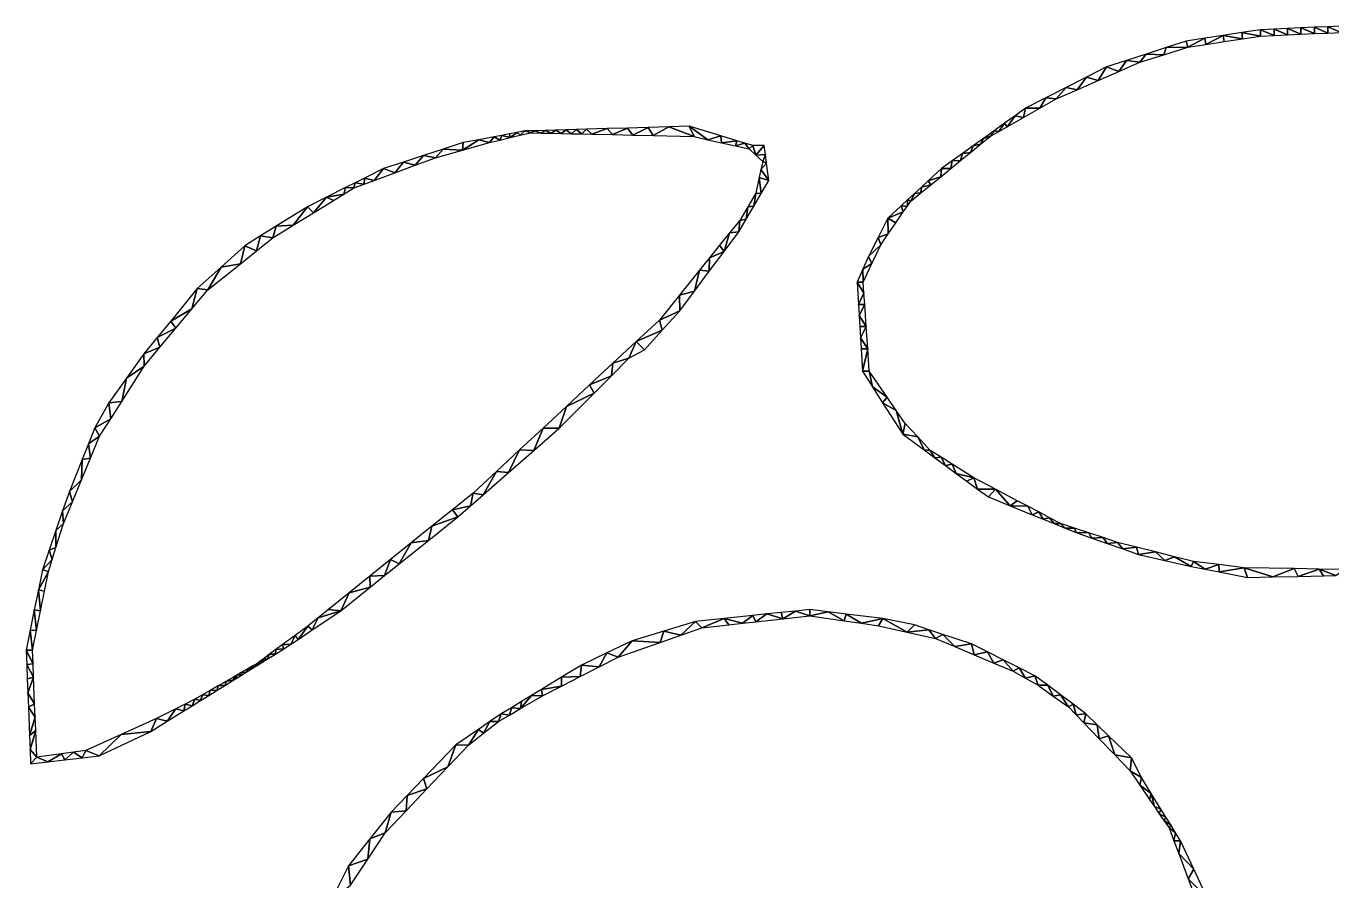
# Model space of a CAD drawing. Extents: x 241 to 751, y 106 to 782.
# Drawn here: x 294 to 499.8, y 464.2 to 598.8 of the extents above; entities that cross this region are included whole.
import ezdxf

# ---------------------------------------------------------------- set-up
doc = ezdxf.new("R2010")
doc.units = 0

msp = doc.modelspace()

# ---------------------------------------------------------------- linework, layer by layer
at = {"color": 255}
for points in [[(479.75, 596.91), (476.81, 596.46), (477.08, 595.49)], [(479.75, 596.91), (477.08, 595.49), (479.95, 595.94)], [(479.95, 595.94), (482.69, 597.36), (479.75, 596.91)], [(482.69, 597.36), (479.95, 595.94), (482.83, 596.38)], [(482.69, 597.36), (485.7, 596.82), (485.63, 597.81)], [(482.69, 597.36), (482.83, 596.38), (485.7, 596.82)], [(488.57, 597.26), (488.57, 598.26), (485.63, 597.81)], [(488.57, 597.26), (485.63, 597.81), (485.7, 596.82)], [(490.69, 597.35), (490.69, 598.35), (488.57, 598.26)], [(488.57, 598.26), (488.57, 597.26), (490.69, 597.35)], [(492.81, 598.45), (490.69, 598.35), (492.81, 597.45)], [(492.81, 597.45), (490.69, 598.35), (490.69, 597.35)], [(494.92, 598.54), (492.81, 598.45), (494.92, 597.54)], [(492.81, 598.45), (492.81, 597.45), (494.92, 597.54)], [(497.04, 598.64), (494.92, 598.54), (497.04, 597.64)], [(497.04, 597.64), (494.92, 598.54), (494.92, 597.54)], [(497.04, 598.64), (499.15, 597.73), (499.15, 598.73)], [(497.04, 597.64), (499.15, 597.73), (497.04, 598.64)], [(501.27, 597.83), (501.27, 598.83), (499.15, 598.73)], [(499.15, 597.73), (501.27, 597.83), (499.15, 598.73)], [(473.68, 595.45), (470.55, 594.43), (473.3, 594.32)], [(477.08, 595.49), (473.68, 595.45), (473.3, 594.32)], [(473.68, 595.45), (477.08, 595.49), (476.81, 596.46)], [(464.3, 592.4), (466.23, 591.69), (467.43, 593.42)], [(466.23, 591.69), (469.52, 593.14), (467.43, 593.42)], [(469.52, 593.14), (470.55, 594.43), (467.43, 593.42)], [(470.55, 594.43), (469.52, 593.14), (473.3, 594.32)], [(459.64, 588.8), (461.1, 590.78), (457.9, 589.15)], [(461.1, 590.78), (459.64, 588.8), (462.94, 590.25)], [(462.94, 590.25), (464.3, 592.4), (461.1, 590.78)], [(464.3, 592.4), (462.94, 590.25), (466.23, 591.69)], [(456.35, 587.35), (457.9, 589.15), (454.71, 587.53)], [(457.9, 589.15), (456.35, 587.35), (459.64, 588.8)], [(451.51, 585.9), (453.77, 585.89), (454.71, 587.53)], [(454.71, 587.53), (453.77, 585.89), (456.35, 587.35)], [(448.59, 582.96), (449.86, 584.72), (448.2, 583.53)], [(449.86, 584.72), (448.59, 582.96), (451.18, 584.43)], [(451.18, 584.43), (451.51, 585.9), (449.86, 584.72)], [(453.77, 585.89), (451.51, 585.9), (451.18, 584.43)], [(379.94, 581.88), (380.7, 582.54), (379.08, 582.49)], [(380.7, 582.54), (379.94, 581.88), (381.55, 581.84)], [(381.55, 581.84), (382.32, 582.58), (380.7, 582.54)], [(382.32, 582.58), (381.55, 581.84), (383.16, 581.8)], [(385.55, 582.68), (382.32, 582.58), (383.16, 581.8)], [(385.55, 582.68), (383.16, 581.8), (386.38, 581.73)], [(386.38, 581.73), (388.79, 582.77), (385.55, 582.68)], [(388.79, 582.77), (386.38, 581.73), (389.6, 581.65)], [(389.6, 581.65), (392.03, 582.86), (388.79, 582.77)], [(392.03, 582.86), (389.6, 581.65), (392.82, 581.58)], [(395.27, 582.95), (392.03, 582.86), (392.82, 581.58)], [(399.26, 581.43), (395.27, 582.95), (392.82, 581.58)], [(395.27, 582.95), (399.26, 581.43), (398.5, 583.05)], [(401.43, 580.94), (398.5, 583.05), (399.26, 581.43)], [(398.5, 583.05), (401.43, 580.94), (403.5, 581.52)], [(447.29, 582.23), (448.2, 583.53), (446.55, 582.34)], [(448.2, 583.53), (447.29, 582.23), (448.59, 582.96)], [(359.73, 579.46), (362.75, 579.3), (362.88, 580.49)], [(362.75, 579.3), (367, 580.5), (365.31, 580.94)], [(362.75, 579.3), (365.31, 580.94), (362.88, 580.49)], [(367, 580.5), (367.74, 581.4), (365.31, 580.94)], [(368.62, 580.88), (367.74, 581.4), (367, 580.5)], [(367.74, 581.4), (368.62, 580.88), (368.96, 581.62)], [(368.96, 581.62), (368.62, 580.88), (370.25, 581.27)], [(370.25, 581.27), (370.17, 581.85), (368.96, 581.62)], [(370.25, 581.27), (371.39, 582.08), (370.17, 581.85)], [(371.39, 582.08), (370.25, 581.27), (371.87, 581.65)], [(371.87, 581.65), (372.61, 582.31), (371.39, 582.08)], [(373.5, 582.03), (372.61, 582.31), (371.87, 581.65)], [(372.61, 582.31), (373.5, 582.03), (374.22, 582.35)], [(374.22, 582.35), (373.5, 582.03), (375.11, 581.99)], [(375.11, 581.99), (375.84, 582.4), (374.22, 582.35)], [(375.84, 582.4), (375.11, 581.99), (376.72, 581.95)], [(376.72, 581.95), (377.46, 582.45), (375.84, 582.4)], [(377.46, 582.45), (376.72, 581.95), (378.33, 581.92)], [(378.33, 581.92), (379.08, 582.49), (377.46, 582.45)], [(379.08, 582.49), (378.33, 581.92), (379.94, 581.88)], [(403.5, 581.52), (401.43, 580.94), (403.6, 580.46)], [(403.5, 581.52), (403.6, 580.46), (406, 580.76)], [(406, 580.76), (403.6, 580.46), (405.77, 579.98)], [(407.25, 580.38), (406, 580.76), (405.77, 579.98)], [(444.43, 580.22), (444.9, 581.15), (443.25, 579.97)], [(444.9, 581.15), (444.43, 580.22), (446, 581.5)], [(446, 581.5), (446.55, 582.34), (444.9, 581.15)], [(446.55, 582.34), (446, 581.5), (447.29, 582.23)], [(355.29, 576.9), (356.59, 578.44), (353.44, 577.42)], [(355.29, 576.9), (358.51, 578.09), (356.59, 578.44)], [(358.51, 578.09), (359.73, 579.46), (356.59, 578.44)], [(362.75, 579.3), (359.73, 579.46), (358.51, 578.09)], [(405.77, 579.98), (407.94, 579.5), (407.25, 580.38)], [(407.94, 579.5), (408.5, 580), (407.25, 580.38)], [(407.94, 579.5), (409.01, 578.5), (408.5, 580)], [(410.33, 580), (408.5, 580), (409.01, 578.5)], [(409.01, 578.5), (410.51, 578.62), (410.33, 580)], [(409.01, 578.5), (410.08, 577.51), (410.51, 578.62)], [(410.08, 577.51), (410.69, 577.25), (410.51, 578.62)], [(441.28, 577.66), (441.6, 578.78), (439.94, 577.59)], [(442.86, 578.94), (441.6, 578.78), (441.28, 577.66)], [(442.86, 578.94), (443.25, 579.97), (441.6, 578.78)], [(443.25, 579.97), (442.86, 578.94), (444.43, 580.22)], [(348.85, 574.53), (350.3, 576.4), (347.31, 574.89)], [(350.3, 576.4), (348.85, 574.53), (352.07, 575.72)], [(352.07, 575.72), (353.44, 577.42), (350.3, 576.4)], [(355.29, 576.9), (353.44, 577.42), (352.07, 575.72)], [(410.69, 577.25), (410.08, 577.51), (409.81, 576.26)], [(409.81, 576.26), (411.05, 574.5), (410.69, 577.25)], [(436.16, 574.44), (438.14, 575.1), (438.29, 576.41)], [(438.29, 576.41), (438.14, 575.1), (439.71, 576.38)], [(439.71, 576.38), (439.94, 577.59), (438.29, 576.41)], [(439.94, 577.59), (439.71, 576.38), (441.28, 577.66)], [(345.82, 574.13), (347.24, 573.93), (347.31, 574.89)], [(347.31, 574.89), (347.24, 573.93), (348.85, 574.53)], [(409.86, 572.47), (409.54, 575), (409, 572.5)], [(411.05, 574.5), (409.81, 576.26), (409.54, 575)], [(409.86, 572.47), (411.05, 574.5), (409.54, 575)], [(436.57, 573.82), (436.16, 574.44), (435.1, 573.46)], [(438.14, 575.1), (436.16, 574.44), (436.57, 573.82)], [(341.34, 571.87), (344.04, 572.36), (344.33, 573.38)], [(344.04, 572.36), (341.34, 571.87), (342.44, 571.38)], [(344.33, 573.38), (344.04, 572.36), (345.63, 573.34)], [(345.63, 573.34), (345.82, 574.13), (344.33, 573.38)], [(347.24, 573.93), (345.82, 574.13), (345.63, 573.34)], [(408.67, 570.45), (409, 572.5), (407.72, 570.36)], [(409, 572.5), (408.67, 570.45), (409.86, 572.47)], [(433.42, 571.26), (434.03, 572.48), (432.97, 571.5)], [(434.03, 572.48), (433.42, 571.26), (435, 572.54)], [(435.1, 573.46), (434.03, 572.48), (435, 572.54)], [(435, 572.54), (436.57, 573.82), (435.1, 573.46)], [(336.07, 567.45), (338.35, 570.35), (333.4, 567.3)], [(338.35, 570.35), (336.07, 567.45), (339.26, 569.41)], [(339.26, 569.41), (341.34, 571.87), (338.35, 570.35)], [(341.34, 571.87), (339.26, 569.41), (342.44, 571.38)], [(407.49, 568.42), (407.72, 570.36), (406.45, 568.22)], [(408.67, 570.45), (407.72, 570.36), (407.49, 568.42)], [(429.78, 568.55), (432.24, 569.55), (431.9, 570.52)], [(432.97, 571.5), (431.9, 570.52), (432.83, 570.41)], [(431.9, 570.52), (432.24, 569.55), (432.83, 570.41)], [(432.97, 571.5), (432.83, 570.41), (433.42, 571.26)], [(406.3, 566.4), (406.45, 568.22), (404.87, 566.26)], [(406.45, 568.22), (406.3, 566.4), (407.49, 568.42)], [(429.78, 568.55), (428.28, 565.55), (429.87, 566.11)], [(431.06, 567.83), (432.24, 569.55), (429.78, 568.55)], [(429.78, 568.55), (429.87, 566.11), (431.06, 567.83)], [(332.88, 565.49), (333.4, 567.3), (330.92, 565.77)], [(333.4, 567.3), (332.88, 565.49), (336.07, 567.45)], [(404.87, 566.26), (403.29, 564.3), (403.98, 563.3)], [(403.98, 563.3), (406.3, 566.4), (404.87, 566.26)], [(428.28, 565.55), (428.69, 564.39), (429.87, 566.11)], [(324.7, 560.87), (327.74, 561.4), (328.44, 564.24)], [(328.44, 564.24), (327.74, 561.4), (330.31, 563.44)], [(330.92, 565.77), (328.44, 564.24), (330.31, 563.44)], [(330.31, 563.44), (332.88, 565.49), (330.92, 565.77)], [(401.72, 562.34), (403.98, 563.3), (403.29, 564.3)], [(428.69, 564.39), (428.28, 565.55), (426.78, 562.55)], [(427.3, 561.45), (428.69, 564.39), (426.78, 562.55)], [(401.72, 562.34), (400.14, 560.38), (401.65, 560.2)], [(403.98, 563.3), (401.72, 562.34), (401.65, 560.2)], [(425.87, 560.53), (427.3, 561.45), (426.78, 562.55)], [(320.96, 557.5), (322.61, 557.31), (324.7, 560.87)], [(324.7, 560.87), (322.61, 557.31), (327.74, 561.4)], [(399.33, 557.1), (400.14, 560.38), (396.99, 556.45)], [(400.14, 560.38), (399.33, 557.1), (401.65, 560.2)], [(425.92, 558.51), (425.87, 560.53), (424.96, 558.5)], [(427.3, 561.45), (425.87, 560.53), (425.92, 558.51)], [(424.96, 558.5), (426.04, 556.75), (425.92, 558.51)], [(426.04, 556.75), (424.96, 558.5), (425.18, 554.99)], [(316.76, 552.36), (320.1, 554.29), (320.96, 557.5)], [(320.1, 554.29), (322.61, 557.31), (320.96, 557.5)], [(397, 554), (396.99, 556.45), (393.83, 552.53)], [(397, 554), (399.33, 557.1), (396.99, 556.45)], [(425.18, 554.99), (426.16, 555), (426.04, 556.75)], [(320.1, 554.29), (316.76, 552.36), (317.58, 551.27)], [(397, 554), (393.83, 552.53), (394.24, 550.92)], [(426.16, 555), (425.18, 554.99), (425.29, 553.24)], [(426.4, 551.5), (426.16, 555), (425.29, 553.24)], [(317.58, 551.27), (316.76, 552.36), (314.65, 549.79)], [(390.16, 549.12), (394.24, 550.92), (393.83, 552.53)], [(425.29, 553.24), (425.4, 551.49), (426.4, 551.5)], [(312.55, 547.22), (315.07, 548.25), (314.65, 549.79)], [(315.07, 548.25), (317.58, 551.27), (314.65, 549.79)], [(394.24, 550.92), (390.16, 549.12), (391.47, 547.84)], [(426.4, 551.5), (425.4, 551.49), (425.51, 549.73)], [(426.4, 551.5), (425.51, 549.73), (426.64, 547.99)], [(425.51, 549.73), (425.61, 547.98), (426.64, 547.99)], [(312.56, 545.24), (315.07, 548.25), (312.55, 547.22)], [(389, 546.5), (390.16, 549.12), (386.48, 545.71)], [(391.47, 547.84), (390.16, 549.12), (389, 546.5)], [(425.83, 544.47), (426.64, 547.99), (425.61, 547.98)], [(426.64, 547.99), (425.83, 544.47), (426.88, 544.49)], [(312.56, 545.24), (312.55, 547.22), (309.78, 543.36)], [(382.8, 542.31), (386.25, 543.75), (386.48, 545.71)], [(386.48, 545.71), (386.25, 543.75), (389, 546.5)], [(309.05, 539.72), (312.56, 545.24), (309.78, 543.36)], [(386.25, 543.75), (382.8, 542.31), (383.5, 541)], [(426.88, 544.49), (425.83, 544.47), (427.41, 541.98)], [(427.41, 541.98), (429.72, 540.36), (426.88, 544.49)], [(307, 539.5), (309.05, 539.72), (309.78, 543.36)], [(379.13, 538.9), (383.5, 541), (382.8, 542.31)], [(427.41, 541.98), (428.99, 539.5), (429.72, 540.36)], [(304.8, 535.54), (307.3, 536.97), (307, 539.5)], [(307, 539.5), (307.3, 536.97), (309.05, 539.72)], [(379.13, 538.9), (378, 535.5), (383.5, 541)], [(428.99, 539.5), (431.14, 538.29), (429.72, 540.36)], [(432.16, 534.53), (431.14, 538.29), (428.99, 539.5)], [(378, 535.5), (379.13, 538.9), (375.45, 535.49)], [(431.14, 538.29), (432.16, 534.53), (432.55, 536.22)], [(305.55, 534.21), (304.8, 535.54), (303.8, 533.04)], [(307.3, 536.97), (304.8, 535.54), (305.55, 534.21)], [(371.77, 532.09), (374, 532), (375.45, 535.49)], [(375.45, 535.49), (374, 532), (378, 535.5)], [(432.16, 534.53), (434.53, 534.11), (432.55, 536.22)], [(303.8, 533.04), (304.13, 530.78), (305.55, 534.21)], [(434.53, 534.11), (432.16, 534.53), (435.53, 532.06)], [(435.53, 532.06), (436.5, 532), (434.53, 534.11)], [(304.13, 530.78), (303.8, 533.04), (302.8, 530.54)], [(370, 528.5), (371.77, 532.09), (368.1, 528.68)], [(371.77, 532.09), (370, 528.5), (374, 532)], [(436.5, 532), (435.53, 532.06), (437.22, 530.82)], [(436.5, 532), (437.22, 530.82), (438.21, 530.91)], [(300.8, 525.54), (302.71, 527.35), (302.8, 530.54)], [(302.8, 530.54), (302.71, 527.35), (304.13, 530.78)], [(438.9, 529.59), (438.21, 530.91), (437.22, 530.82)], [(438.9, 529.59), (439.93, 529.82), (438.21, 530.91)], [(439.93, 529.82), (438.9, 529.59), (440.59, 528.35)], [(440.59, 528.35), (443.35, 527.65), (439.93, 529.82)], [(300.8, 525.54), (301.28, 523.91), (302.71, 527.35)], [(368.1, 528.68), (364.42, 525.27), (366, 525)], [(366, 525), (370, 528.5), (368.1, 528.68)], [(443.35, 527.65), (440.59, 528.35), (442.27, 527.12)], [(443.35, 527.65), (442.27, 527.12), (443.96, 525.88)], [(446.77, 525.86), (443.35, 527.65), (443.96, 525.88)], [(301.28, 523.91), (300.8, 525.54), (299.73, 522.46)], [(361.16, 522.65), (364, 523.25), (364.42, 525.27)], [(364.42, 525.27), (364, 523.25), (366, 525)], [(445.65, 524.65), (446.77, 525.86), (443.96, 525.88)], [(449.11, 523.25), (446.77, 525.86), (445.65, 524.65)], [(446.77, 525.86), (449.11, 523.25), (450.18, 524.07)], [(299.73, 522.46), (299.86, 520.48), (301.28, 523.91)], [(364, 523.25), (361.16, 522.65), (362, 521.5)], [(451.88, 523.18), (450.18, 524.07), (449.11, 523.25)], [(451.88, 523.18), (449.11, 523.25), (452.57, 521.85)], [(452.57, 521.85), (453.59, 522.29), (451.88, 523.18)], [(299.86, 520.48), (299.73, 522.46), (298.67, 519.37)], [(357.91, 520.03), (357.4, 517.81), (362, 521.5)], [(362, 521.5), (361.16, 522.65), (357.91, 520.03)], [(454.31, 521.15), (453.59, 522.29), (452.57, 521.85)], [(453.59, 522.29), (454.31, 521.15), (455.29, 521.39)], [(455.29, 521.39), (454.31, 521.15), (456.04, 520.45)], [(456.04, 520.45), (457, 520.5), (455.29, 521.39)], [(298.68, 516.7), (298.67, 519.37), (297.6, 516.28)], [(298.67, 519.37), (298.68, 516.7), (299.86, 520.48)], [(357.4, 517.81), (357.91, 520.03), (354.66, 517.42)], [(457, 520.5), (456.04, 520.45), (457.77, 519.75)], [(459.25, 519.75), (457, 520.5), (457.77, 519.75)], [(459.25, 519.75), (457.77, 519.75), (459.5, 519.06)], [(459.5, 519.06), (461.5, 519), (459.25, 519.75)], [(461.5, 519), (459.5, 519.06), (461.95, 518.19)], [(461.95, 518.19), (463.75, 518.25), (461.5, 519)], [(297.6, 516.28), (298.1, 514.81), (298.68, 516.7)], [(352.79, 514.11), (354.66, 517.42), (351.4, 514.8)], [(357.4, 517.81), (354.66, 517.42), (352.79, 514.11)], [(463.75, 518.25), (461.95, 518.19), (464.4, 517.33)], [(464.4, 517.33), (466, 517.5), (463.75, 518.25)], [(466, 517.5), (464.4, 517.33), (466.85, 516.46)], [(466.85, 516.46), (469, 516.75), (466, 517.5)], [(469, 516.75), (466.85, 516.46), (469.3, 515.6)], [(469.3, 515.6), (472, 516), (469, 516.75)], [(296.54, 513.19), (298.1, 514.81), (297.6, 516.28)], [(296.54, 513.19), (297.51, 512.92), (298.1, 514.81)], [(348.15, 512.18), (350.49, 512.26), (351.4, 514.8)], [(351.4, 514.8), (350.49, 512.26), (352.79, 514.11)], [(472, 516), (469.3, 515.6), (473.45, 514.65)], [(472, 516), (473.45, 514.65), (475, 515.25)], [(477.6, 513.7), (475, 515.25), (473.45, 514.65)], [(475, 515.25), (477.6, 513.7), (478, 514.5)], [(297.51, 512.92), (296.54, 513.19), (295.9, 510.02)], [(295.9, 510.02), (296.87, 509.81), (297.51, 512.92)], [(478, 514.5), (477.6, 513.7), (479.82, 513.27)], [(479.82, 513.27), (482, 514), (478, 514.5)], [(482, 514), (479.82, 513.27), (482.05, 512.84)], [(482.05, 512.84), (486, 513.5), (482, 514)], [(486.5, 511.98), (486, 513.5), (482.05, 512.84)], [(490.49, 512.07), (486, 513.5), (486.5, 511.98)], [(486, 513.5), (490.49, 512.07), (493.88, 513.37)], [(490.49, 512.07), (494.47, 512.15), (493.88, 513.37)], [(494.47, 512.15), (497.81, 513.3), (493.88, 513.37)], [(497.81, 513.3), (494.47, 512.15), (498.46, 512.24)], [(500.45, 512.29), (497.81, 513.3), (498.46, 512.24)], [(497.81, 513.3), (500.45, 512.29), (501.75, 513.23)], [(348.19, 510.42), (348.15, 512.18), (344.89, 509.56)], [(350.49, 512.26), (348.15, 512.18), (348.19, 510.42)], [(296.24, 506.71), (295.9, 510.02), (295.25, 506.85)], [(295.9, 510.02), (296.24, 506.71), (296.87, 509.81)], [(343.58, 506.72), (344.89, 509.56), (341.64, 506.94)], [(344.89, 509.56), (343.58, 506.72), (348.19, 510.42)], [(295.61, 503.61), (295.25, 506.85), (294.61, 503.67)], [(295.25, 506.85), (295.61, 503.61), (296.24, 506.71)], [(343.58, 506.72), (340.01, 505.63), (339.08, 503.72)], [(340.01, 505.63), (343.58, 506.72), (341.64, 506.94)], [(410.75, 506.22), (413.25, 505.46), (413, 506.46)], [(413.25, 505.46), (415.25, 506.69), (413, 506.46)], [(417.5, 505.93), (415.25, 506.69), (413.25, 505.46)], [(415.25, 506.69), (417.5, 505.93), (417.51, 506.93)], [(417.51, 506.93), (417.5, 505.93), (420.38, 506.57)], [(417.5, 505.93), (422.93, 505.14), (420.38, 506.57)], [(422.93, 505.14), (423.25, 506.21), (420.38, 506.57)], [(336.83, 502.22), (338.38, 504.32), (336.37, 502.84)], [(338.38, 504.32), (336.83, 502.22), (339.08, 503.72)], [(339.08, 503.72), (340.01, 505.63), (338.38, 504.32)], [(394.5, 503.52), (397.2, 502.88), (399.5, 505.05)], [(397.2, 502.88), (400.5, 504.04), (399.5, 505.05)], [(400.5, 504.04), (404, 505.52), (399.5, 505.05)], [(400.5, 504.04), (404.75, 504.51), (404, 505.52)], [(404, 505.52), (406.88, 504.75), (408.5, 505.99)], [(406.88, 504.75), (404, 505.52), (404.75, 504.51)], [(408.5, 505.99), (406.88, 504.75), (409, 504.99)], [(408.5, 505.99), (409, 504.99), (410.75, 506.22)], [(413.25, 505.46), (410.75, 506.22), (409, 504.99)], [(423.25, 506.21), (422.93, 505.14), (425.64, 504.75)], [(423.25, 506.21), (425.64, 504.75), (429, 505.5)], [(429, 505.5), (425.64, 504.75), (428.35, 504.35)], [(432.85, 503.36), (429, 505.5), (428.35, 504.35)], [(429, 505.5), (432.85, 503.36), (434, 504.5)], [(434, 504.5), (432.85, 503.36), (436.25, 503.75)], [(294.97, 500.5), (294.61, 503.67), (293.97, 500.5)], [(294.61, 503.67), (294.97, 500.5), (295.61, 503.61)], [(336.37, 502.84), (334.35, 501.35), (335.71, 501.47)], [(335.71, 501.47), (336.83, 502.22), (336.37, 502.84)], [(394.5, 503.52), (389.5, 502), (393.9, 501.72)], [(397.2, 502.88), (394.5, 503.52), (393.9, 501.72)], [(432.85, 503.36), (437.34, 502.37), (436.25, 503.75)], [(437.34, 502.37), (438.5, 503), (436.25, 503.75)], [(438.5, 503), (437.34, 502.37), (440.39, 501.08)], [(440.39, 501.08), (443, 501.5), (438.5, 503)], [(295.06, 498.39), (293.97, 500.5), (294.06, 498.26)], [(293.97, 500.5), (295.06, 498.39), (294.97, 500.5)], [(332.34, 499.87), (333.27, 499.91), (333.35, 500.61)], [(333.35, 500.61), (333.27, 499.91), (334.58, 500.72)], [(334.58, 500.72), (334.35, 501.35), (333.35, 500.61)], [(334.35, 501.35), (334.58, 500.72), (335.71, 501.47)], [(387.3, 499.4), (389.5, 502), (385.52, 500.09)], [(389.5, 502), (387.3, 499.4), (393.9, 501.72)], [(443, 501.5), (440.39, 501.08), (443.44, 499.78)], [(443.44, 499.78), (445.5, 500.25), (443, 501.5)], [(443.44, 499.78), (446.49, 498.49), (445.5, 500.25)], [(446.49, 498.49), (448, 499), (445.5, 500.25)], [(294.06, 498.26), (295.14, 496.29), (295.06, 498.39)], [(295.14, 496.29), (294.06, 498.26), (294.15, 496.03)], [(330, 497.87), (330.32, 498.38), (329.71, 498.03)], [(330.32, 498.38), (330, 497.87), (330.65, 498.28)], [(330.83, 498.75), (330.32, 498.38), (330.65, 498.28)], [(330.83, 498.75), (330.65, 498.28), (331.31, 498.69)], [(331.33, 499.12), (330.83, 498.75), (331.31, 498.69)], [(331.33, 499.12), (331.31, 498.69), (331.96, 499.09)], [(331.96, 499.09), (332.34, 499.87), (331.33, 499.12)], [(333.27, 499.91), (332.34, 499.87), (331.96, 499.09)], [(378.37, 496.25), (381.33, 496.38), (381.53, 498.17)], [(381.53, 498.17), (381.33, 496.38), (384.31, 497.89)], [(385.52, 500.09), (381.53, 498.17), (384.31, 497.89)], [(387.3, 499.4), (385.52, 500.09), (384.31, 497.89)], [(449.54, 497.2), (448, 499), (446.49, 498.49)], [(449.54, 497.2), (450.5, 497.75), (448, 499)], [(294.15, 496.03), (294.24, 493.79), (295.14, 496.29)], [(295.14, 496.29), (294.24, 493.79), (295.31, 492.07)], [(325.44, 495.58), (326.72, 495.83), (326.66, 496.28)], [(326.72, 495.83), (327.27, 496.63), (326.66, 496.28)], [(327.27, 496.63), (326.72, 495.83), (328.03, 496.65)], [(328.03, 496.65), (327.88, 496.98), (327.27, 496.63)], [(327.88, 496.98), (328.68, 497.06), (329.1, 497.68)], [(327.88, 496.98), (328.03, 496.65), (328.68, 497.06)], [(328.68, 497.06), (329.34, 497.46), (329.1, 497.68)], [(329.34, 497.46), (329.71, 498.03), (329.1, 497.68)], [(329.71, 498.03), (329.34, 497.46), (330, 497.87)], [(378.34, 494.87), (378.37, 496.25), (375.2, 494.33)], [(381.33, 496.38), (378.37, 496.25), (378.34, 494.87)], [(451.52, 496.1), (450.5, 497.75), (449.54, 497.2)], [(450.5, 497.75), (451.52, 496.1), (453, 496.5)], [(453.5, 495), (453, 496.5), (451.52, 496.1)], [(453.5, 495), (455, 495), (453, 496.5)], [(321.77, 493.48), (322.79, 493.39), (323, 494.18)], [(323, 494.18), (322.79, 493.39), (324.1, 494.21)], [(324.1, 494.21), (324.22, 494.88), (323, 494.18)], [(325.41, 495.02), (324.22, 494.88), (324.1, 494.21)], [(324.22, 494.88), (325.41, 495.02), (325.44, 495.58)], [(326.72, 495.83), (325.44, 495.58), (325.41, 495.02)], [(375.35, 493.35), (375.2, 494.33), (373.62, 493.37)], [(375.2, 494.33), (375.35, 493.35), (378.34, 494.87)], [(455.89, 493.29), (455, 495), (453.5, 495)], [(455, 495), (455.89, 493.29), (457, 493.5)], [(295.31, 492.07), (294.24, 493.79), (294.33, 491.56)], [(294.33, 491.56), (295.4, 489.96), (295.31, 492.07)], [(318.85, 490.95), (319.05, 492.03), (317.55, 491.28)], [(319.05, 492.03), (318.85, 490.95), (320.16, 491.76)], [(320.16, 491.76), (320.55, 492.78), (319.05, 492.03)], [(320.55, 492.78), (320.16, 491.76), (321.47, 492.58)], [(321.47, 492.58), (321.77, 493.48), (320.55, 492.78)], [(322.79, 493.39), (321.77, 493.48), (321.47, 492.58)], [(371.89, 491.31), (372.04, 492.41), (370.46, 491.45)], [(375.35, 493.35), (373.62, 493.37), (371.89, 491.31)], [(373.62, 493.37), (372.04, 492.41), (371.89, 491.31)], [(455.89, 493.29), (458.28, 491.58), (457, 493.5)], [(458.28, 491.58), (459, 492), (457, 493.5)], [(459.49, 490.32), (459, 492), (458.28, 491.58)], [(459, 492), (459.49, 490.32), (461, 490.5)], [(294.51, 487.09), (295.4, 489.96), (294.33, 491.56)], [(295.4, 489.96), (294.51, 487.09), (295.48, 487.86)], [(316.23, 489.32), (317.55, 491.28), (314.55, 489.78)], [(317.55, 491.28), (316.23, 489.32), (318.85, 490.95)], [(368.43, 489.26), (368.88, 490.49), (367.08, 489.26)], [(370.16, 490.28), (368.88, 490.49), (368.43, 489.26)], [(368.88, 490.49), (370.16, 490.28), (370.46, 491.45)], [(370.16, 490.28), (371.89, 491.31), (370.46, 491.45)], [(461, 490.5), (459.49, 490.32), (460.71, 489.06)], [(462.81, 488.76), (461, 490.5), (460.71, 489.06)], [(294.59, 484.85), (295.48, 487.86), (294.51, 487.09)], [(295.48, 487.86), (294.59, 484.85), (295.65, 483.64)], [(313.61, 487.69), (314.55, 489.78), (308.98, 487.24)], [(314.55, 489.78), (313.61, 487.69), (316.23, 489.32)], [(365.29, 488.04), (361.7, 485.6), (363.72, 485.58)], [(365.29, 488.04), (363.72, 485.58), (366.08, 487.42)], [(367.08, 489.26), (365.29, 488.04), (366.08, 487.42)], [(366.08, 487.42), (368.43, 489.26), (367.08, 489.26)], [(463.14, 486.54), (462.81, 488.76), (460.71, 489.06)], [(463.14, 486.54), (464.61, 487.03), (462.81, 488.76)], [(308.98, 487.24), (303.4, 484.7), (305.51, 483.89)], [(305.51, 483.89), (313.61, 487.69), (308.98, 487.24)], [(465.57, 484.02), (464.61, 487.03), (463.14, 486.54)], [(464.61, 487.03), (465.57, 484.02), (468.22, 483.55)], [(295.65, 483.64), (294.59, 484.85), (294.68, 482.61)], [(297.39, 482.93), (299.53, 484.17), (295.65, 483.64)], [(300.1, 483.25), (299.53, 484.17), (297.39, 482.93)], [(300.1, 483.25), (301.46, 484.44), (299.53, 484.17)], [(302.81, 483.57), (301.46, 484.44), (300.1, 483.25)], [(301.46, 484.44), (302.81, 483.57), (303.4, 484.7)], [(303.4, 484.7), (302.81, 483.57), (305.51, 483.89)], [(356.6, 480.3), (360.44, 482.12), (361.7, 485.6)], [(360.44, 482.12), (363.72, 485.58), (361.7, 485.6)], [(468.22, 483.55), (465.57, 484.02), (468, 481.5)], [(295.65, 483.64), (294.68, 482.61), (297.39, 482.93)], [(360.44, 482.12), (356.6, 480.3), (357.15, 478.66)], [(469.78, 480.45), (468.22, 483.55), (468, 481.5)], [(357.15, 478.66), (356.6, 480.3), (354.05, 477.65)], [(469.78, 480.45), (468, 481.5), (469.53, 479.25)], [(469.53, 479.25), (471.32, 477.96), (469.78, 480.45)], [(353.86, 475.2), (354.05, 477.65), (351.5, 475)], [(353.86, 475.2), (357.15, 478.66), (354.05, 477.65)], [(469.53, 479.25), (471.07, 477.01), (471.32, 477.96)], [(471.84, 475.89), (471.32, 477.96), (471.07, 477.01)], [(471.32, 477.96), (471.84, 475.89), (472.86, 475.47)], [(472.86, 475.47), (471.84, 475.89), (472.6, 474.76)], [(472.6, 474.76), (473.62, 474.23), (472.86, 475.47)], [(350.58, 471.74), (351.5, 475), (348.14, 470.78)], [(351.5, 475), (350.58, 471.74), (353.86, 475.2)], [(472.6, 474.76), (473.37, 473.64), (473.62, 474.23)], [(473.37, 473.64), (474.39, 472.98), (473.62, 474.23)], [(473.37, 473.64), (474.14, 472.52), (474.39, 472.98)], [(347.83, 467.62), (350.58, 471.74), (348.14, 470.78)], [(474.14, 472.52), (475.16, 471.74), (474.39, 472.98)], [(475.16, 471.74), (474.14, 472.52), (474.9, 470.51)], [(474.9, 470.51), (475.93, 470.5), (475.16, 471.74)], [(344.78, 466.55), (347.83, 467.62), (348.14, 470.78)], [(475.93, 470.5), (474.9, 470.51), (475.66, 468.5)], [(478.03, 466.01), (475.93, 470.5), (475.66, 468.5)], [(347.83, 467.62), (344.78, 466.55), (345.08, 463.5)], [(475.66, 468.5), (477.17, 464.49), (478.03, 466.01)], [(345.08, 463.5), (344.78, 466.55), (342, 461)], [(477.17, 464.49), (480.12, 461.51), (478.03, 466.01)], [(480.12, 461.51), (477.17, 464.49), (478.69, 460.47)]]:
    msp.add_3dface(points, dxfattribs=at)

doc.saveas('drawing.dxf')
